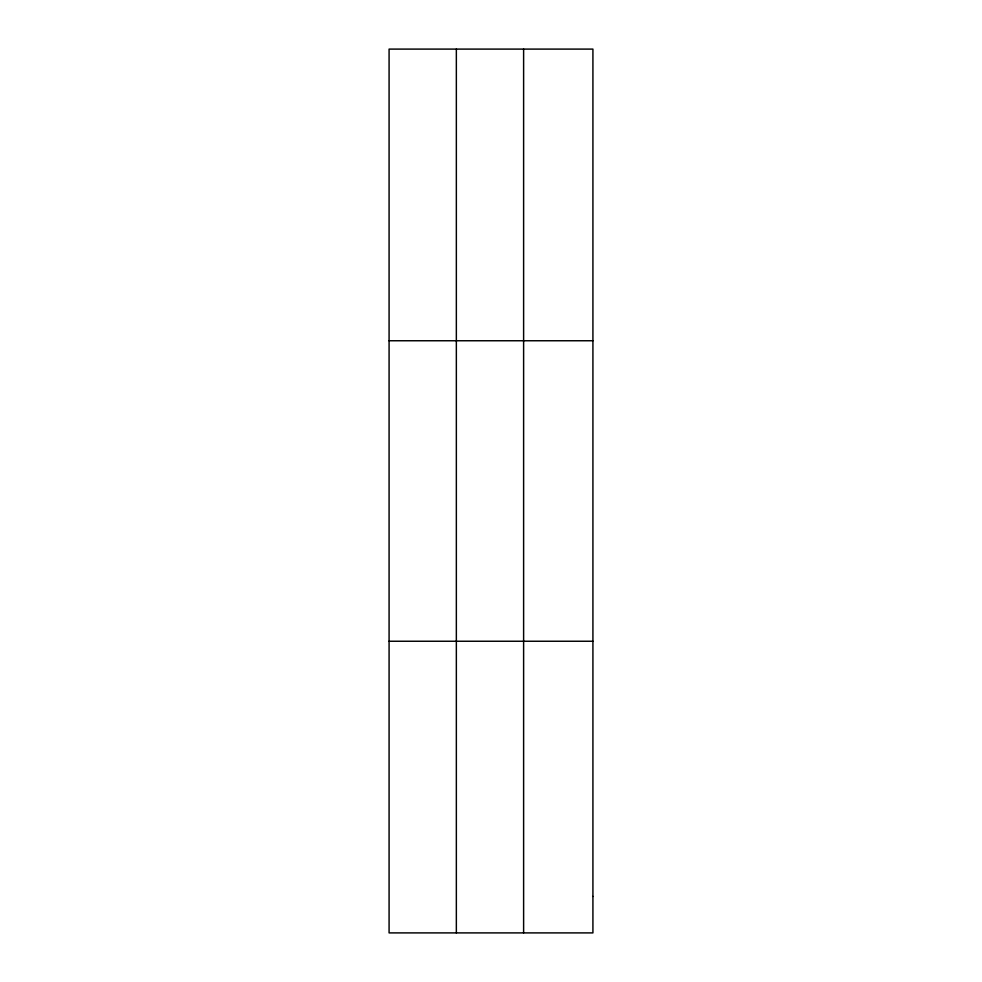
<?xml version="1.0" encoding="UTF-8"?>
<svg xmlns="http://www.w3.org/2000/svg" width="982" height="982" viewBox="0 0 982 982"><rect width="100%" height="100%" fill="white"/><g stroke="black" fill="none" stroke-linecap="round" stroke-linejoin="round"><path stroke-width="1.47" d="M456.348 932.9L456.348 49.1M523.615 932.9L523.615 49.1M389.081 340.754L592.919 340.754M389.081 641.246L592.919 641.246M592.919 896.443L592.919 932.9L389.081 932.9L389.081 49.1L592.919 49.1L592.919 896.443"/></g></svg>
